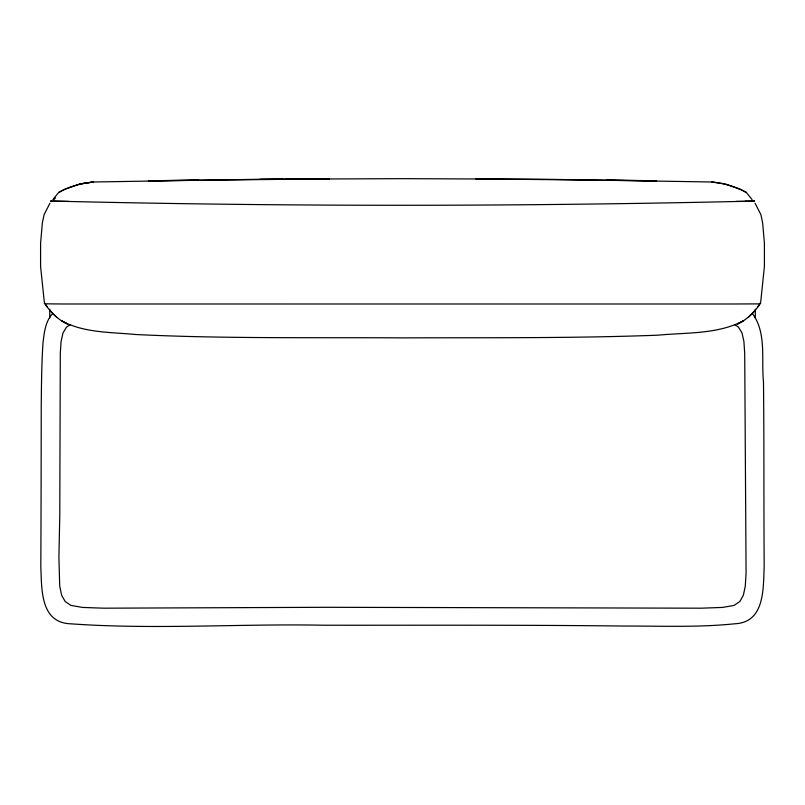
<?xml version="1.0" encoding="UTF-8"?>
<svg xmlns="http://www.w3.org/2000/svg" width="805" height="805" viewBox="0 0 805 805"><rect width="100%" height="100%" fill="white"/><g stroke="black" fill="none" stroke-linecap="round" stroke-linejoin="round"><path stroke-width="1.21" d="M755.291 317.995L755.301 309.2M760.715 301.956L764.408 266.364L764.408 243.12L762.647 222.894L760.896 214.633L755.06 203.232M49.93 203.232L44.104 214.633L42.353 222.894L40.592 243.12L40.582 266.364L44.285 301.956M52.315 313.92C45.211 321.889 44.174 332.868 42.997 343.011C41.578 364.383 41.447 385.806 41.236 407.219C41.166 460.42 41.095 513.63 40.814 566.831C41.85 588.787 40.039 622.436 70.287 623.794C154.52 629.802 239.125 623.573 323.489 625.223C423.259 625.324 523.039 624.851 622.808 626.038C660.1 625.928 697.543 627.618 734.713 623.794C764.961 622.436 763.15 588.787 764.187 566.831C763.734 505.158 764.146 443.495 763.482 381.832C761.158 359.453 766.742 333.28 752.685 313.92M759.84 304.149C754.164 312.521 746.758 319.947 737.4 324.063L743.065 321.004C717.074 334.437 686.383 332.445 658.007 335.172C572.878 338.412 487.669 337.537 402.5 337.879C313.417 337.295 224.243 338.865 135.24 334.488C110.718 332.093 84.203 332.978 61.925 321.004L67.6 324.063C58.242 319.947 50.826 312.521 45.161 304.149M759.206 304.974L757.847 306.786L759.014 305.256M52.909 199.56L58.674 192.465L64.33 189.477L80.087 183.943L93.128 182L259.894 179.263L402.5 178.66L545.106 179.263L711.872 182L724.913 183.943L740.67 189.477L746.326 192.465L752.081 199.56M755.523 309.955L748.288 317.301M53.824 199.64L55.475 197.97M44.647 302.71L44.285 303.586L45.784 303.827L62.619 303.988L731.534 303.998L757.988 303.888L760.715 303.586L760.212 302.71M70.327 324.677L66.533 327.082L62.991 332.938L61.079 341.541L60.295 353.405L59.781 515.502L58.906 557.191L59.711 586.02L61.633 595.257L65.195 601.536L70.9 605.4L82.452 607.423L103.533 608.188L326.025 607.302L701.467 608.188L722.538 607.423L734.09 605.4L739.805 601.536L743.367 595.257L745.289 586.02L746.074 573.291L744.706 353.405L743.921 341.541L742.009 332.938L738.457 327.082L734.673 324.677M58.674 192.465C69.22 186.478 81.094 183.178 93.128 182.061L80.087 183.943M51.319 201.441L50.655 201.421L51.198 201.421M198.181 180.008L148.351 180.813L329.275 178.851L285.916 179.113M259.894 179.274L283.43 179.133M53.452 201.109C286.822 206.764 520.322 206.573 753.651 201.109M53.543 201.411L50.564 201.109L68.797 201.401M754.134 201.421L753.047 201.421M753.752 201.119L754.426 201.119L751.457 201.421M745.219 201.401L736.193 201.401M745.279 201.089L751.538 201.109M753.138 201.109L754.225 201.119M475.725 178.851L656.649 180.813L606.819 180.008M711.872 182C723.896 183.198 735.78 186.478 746.326 192.465M56.712 317.301L49.477 309.955M45.986 305.256L47.143 306.786L45.794 304.974M49.749 309.2L49.759 317.995"/></g></svg>
